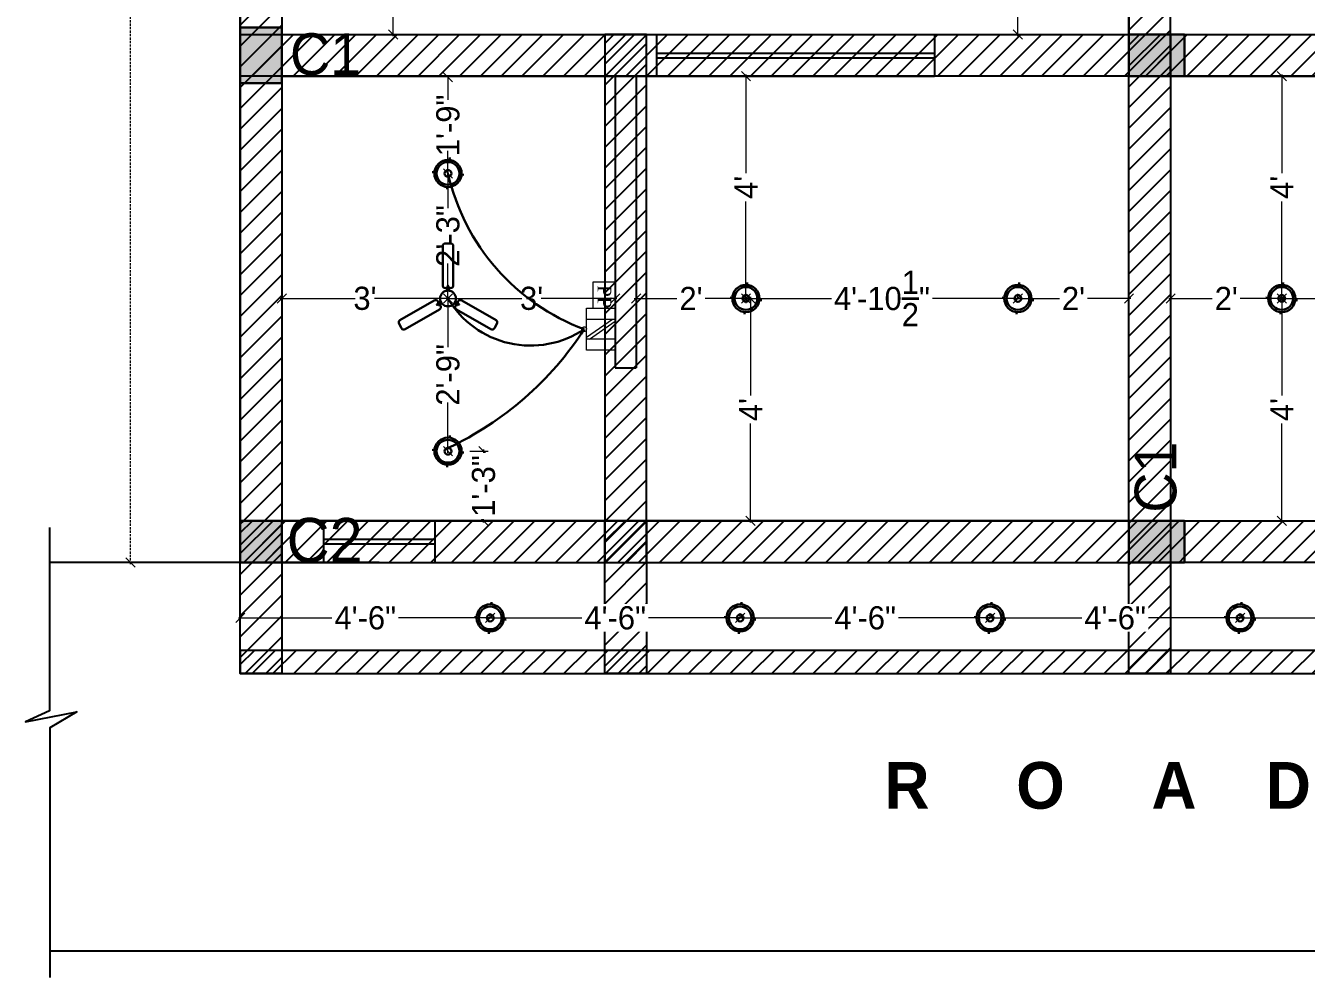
# Model space of a CAD drawing. Header units: millimetres. Extents: x -6808 to 215771, y -89660 to -16303.
# Drawn here: x 96647.7 to 96924.4, y -53790.9 to -53585.4 of the extents above; entities that cross this region are included whole.
import ezdxf

# ---------------------------------------------------------------- set-up
doc = ezdxf.new("R2010")
doc.units = ezdxf.units.MM
doc.header["$PDMODE"] = 35
doc.linetypes.add('ACAD_ISO10W100', pattern=[18, 12, -3, 0, -3])
doc.linetypes.add('DASHED', pattern=[0.75, 0.5, -0.25])
doc.layers.get('0').update_dxf_attribs({"color": 8})
for name, color, linetype, lineweight in [('A-Lite-Clng', 5, 'Continuous', 30), ('col.center', 5, 'ACAD_ISO10W100', 15), ('column', 5, 'Continuous', 30), ('ELE.13', 7, 'Continuous', 13), ('elec dim.', 251, 'Continuous', 25), ('ELECTRICAL', 150, 'Continuous', 30), ('wall', 7, 'Continuous', 35)]:
    doc.layers.add(name, color=color, linetype=linetype, lineweight=lineweight)
doc.styles.add('6 INCH', font='times.ttf', dxfattribs={"height": 6})
doc.styles.add('SAJ', font='eurr____.ttf')
doc.dimstyles.new('SAJ', dxfattribs={"dimtxt": 5, "dimasz": 2, "dimexe": 1, "dimexo": 1, "dimgap": 0.09375, "dimtad": 0, "dimdec": 1, "dimzin": 0, "dimdsep": 46, "dimlunit": 4, "dimtxsty": 'SAJ', "dimblk": 'OBLIQUE', "dimcen": 0.125, "dimdle": 0.375, "dimadec": 0, "dimazin": 0, "dimtfac": 1, "dimtdec": 1, "dimtofl": 0, "dimtmove": 0, "dimatfit": 3, "dimldrblk": 'OBLIQUE', "dimfxl": 1, "dimtolj": 1, "dimtzin": 0, "dimlwd": 5, "dimlwe": 5, "dimarcsym": 1})
pattern_1 = [(45, (-1584.62, 41.465), (-2.24506403, 2.24506403), [])]
pattern_2 = [(45, (79061.6935, -34400.544), (-2.24506403, 2.24506403), [])]

# ---------------------------------------------------------------- blocks, each defined once
blk = doc.blocks.new('_Oblique')
at = {"color": 0, "linetype": 'ByBlock', "lineweight": -2}
blk.add_line((-0.5, -0.5), (0.5, 0.5), dxfattribs=at)
blk = doc.blocks.new('*D2008')
at = {"color": 0, "linetype": 'DASHED', "lineweight": 5, "transparency": 16777216}
for p, q in [((96693.12, -52981.32), (96669.41, -52981.32)), ((96670.41, -52980.94), (96670.41, -53332.26)), ((96670.41, -53701.69), (96670.41, -53350.37)), ((96693.12, -53701.32), (96669.41, -53701.32))]:
    blk.add_line(p, q, dxfattribs=at)
at = {"layer": 'Defpoints', "color": 0, "transparency": 16777216}
for p in [(96670.41, -52981.32), (96694.12, -52981.32), (96694.12, -53701.32)]:
    blk.add_point(p, dxfattribs=at)
at = {"color": 0, "lineweight": 5, "transparency": 16777216, "xscale": 2, "yscale": 2, "zscale": 2}
for p, rotation in [((96670.41, -52981.32), 90), ((96670.41, -53701.32), 270)]:
    blk.add_blockref('_Oblique', p, dxfattribs=dict(at, rotation=rotation))
at = {"color": 0, "transparency": 16777216, "insert": (96670.41, -53341.32), "char_height": 12, "attachment_point": 5, "rotation": 90, "style": 'SAJ'}
blk.add_mtext("\\A1;60'", dxfattribs=at)
blk = doc.blocks.new('c1')
at = {"layer": 'column'}
blk.add_hatch(color=256, dxfattribs=at).paths.add_polyline_path([(58376.49, -43564.36), (58385.49, -43564.36), (58385.49, -43552.36), (58376.49, -43552.36)])
for p, q in [((58376.49, -43552.36), (58376.49, -43564.36)), ((58376.49, -43552.36), (58385.49, -43552.36)), ((58385.49, -43564.36), (58385.49, -43552.36)), ((58376.49, -43564.36), (58385.49, -43564.36))]:
    blk.add_line(p, q, dxfattribs=at)
blk = doc.blocks.new('A$C32B276F4')
at = {"layer": 'column'}
blk.add_hatch(color=256, dxfattribs=at).paths.add_polyline_path([(9, 0), (9, 9), (0, 9), (0, 0)])
for p, q in [((0, 0), (0, 9)), ((0, 9), (9, 9)), ((9, 9), (9, 0)), ((9, 0), (0, 0))]:
    blk.add_line(p, q, dxfattribs=at)
at = {"layer": 'col.center', "linetype": 'ByBlock', "insert": (10.02, 9.59), "char_height": 9.6, "width": 293.6941, "attachment_point": 1, "style": 'SAJ'}
blk.add_mtext('\\A1;{\\fCentury Gothic|b0|i0|c0|p34;C2}', dxfattribs=at)
blk = doc.blocks.new('CEILING LIGHT')
at = {"layer": 'ELECTRICAL'}
for p, q in [((0, 3.5), (0, 3)), ((-3, 0.09), (-3.5, 0.09)), ((3.5, 0.09), (3, 0.09)), ((0, -3), (0, -3.5))]:
    blk.add_line(p, q, dxfattribs=at)
for radius in [3, 2.5, 0.75]:
    blk.add_circle((0, 0), radius, dxfattribs=at)
blk = doc.blocks.new('FAN')
at = {"layer": 'A-Lite-Clng', "color": 5, "ltscale": 10}
for p, q in [((-4.19, 3.26), (-11.73, 16.32)), ((-11.37, 17.69), (-9.63, 18.69)), ((-0.73, 5.26), (-8.27, 18.32)), ((-2.83, 2.9), (-1.09, 3.9)), ((-2.27, 3.22), (-1.8, 2.4)), ((-1.65, 3.57), (-1.18, 2.76)), ((3.92, 0.35), (2.98, 0.35)), ((3.92, 1), (3.92, -1)), ((4.92, 2), (20, 2)), ((21, 1), (21, -1)), ((-4.19, -3.26), (-11.73, -16.32)), ((-1.09, -3.9), (-2.83, -2.9)), ((-2.27, -3.22), (-1.8, -2.4)), ((-1.65, -3.57), (-1.18, -2.76)), ((3.92, -0.35), (2.98, -0.35)), ((4.92, -2), (20, -2)), ((-0.73, -5.26), (-8.27, -18.32)), ((-9.63, -18.69), (-11.37, -17.69))]:
    blk.add_line(p, q, dxfattribs=at)
for centre, radius in [((0, 0), 3), ((-2.44, 3.55), 0.102), ((-2.42, 4.14), 0.109), ((-1.86, 3.89), 0.102), ((4.3, 0.33), 0.102), ((4.79, 0.03), 0.109), ((-2.44, -3.56), 0.102), ((-2.37, -4.16), 0.109), ((-1.86, -3.89), 0.102), ((4.3, -0.33), 0.102)]:
    blk.add_circle(centre, radius, dxfattribs=at)
for centre, start, end in [((-10.87, 16.82), 120, 210), ((-9.13, 17.82), 30, 120), ((-1.59, 4.76), 300, 30), ((-3.33, 3.76), 210, 300), ((4.92, 1), 90, 180), ((20, 1), 0, 90), ((-3.33, -3.76), 60, 150), ((-1.59, -4.76), 330, 60), ((4.92, -1), 180, 270), ((20, -1), 270, 0), ((-10.87, -16.82), 150, 240), ((-9.13, -17.82), 240, 330)]:
    blk.add_arc(centre, 1, start, end, dxfattribs=at)
blk = doc.blocks.new('*D2026')
at = {"layer": 'Defpoints', "color": 0, "transparency": 16777216}
for p in [(96738.99, -53644.32), (96738.99, -53644.32), (96738.99, -53677.32)]:
    blk.add_point(p, dxfattribs=at)
at = {"layer": 'elec dim.', "color": 0, "lineweight": 5, "transparency": 16777216}
for p, q in [((96738.99, -53643.94), (96738.99, -53654.83)), ((96738.99, -53677.69), (96738.99, -53666.8)), ((96739.99, -53677.32), (96739.99, -53677.32))]:
    blk.add_line(p, q, dxfattribs=at)
at = {"layer": 'elec dim.', "color": 0, "lineweight": 5, "transparency": 16777216, "xscale": 2, "yscale": 2, "zscale": 2}
for p, rotation in [((96738.99, -53644.32), 90), ((96738.99, -53677.32), 270)]:
    blk.add_blockref('_Oblique', p, dxfattribs=dict(at, rotation=rotation))
at = {"layer": 'elec dim.', "color": 0, "transparency": 16777216, "insert": (96738.99, -53660.82), "char_height": 5, "attachment_point": 5, "rotation": 90, "style": 'SAJ'}
blk.add_mtext('\\A1;2\'-9"', dxfattribs=at)
blk = doc.blocks.new('*D2021')
at = {"layer": 'Defpoints', "color": 0, "transparency": 16777216}
for p in [(96738.99, -53617.32), (96738.99, -53617.32), (96738.99, -53644.32)]:
    blk.add_point(p, dxfattribs=at)
at = {"layer": 'elec dim.', "color": 0, "lineweight": 5, "transparency": 16777216}
for p, q in [((96738.99, -53616.94), (96738.99, -53624.83)), ((96738.99, -53644.69), (96738.99, -53636.8))]:
    blk.add_line(p, q, dxfattribs=at)
at = {"layer": 'elec dim.', "color": 0, "lineweight": 5, "transparency": 16777216, "xscale": 2, "yscale": 2, "zscale": 2}
for p, rotation in [((96738.99, -53617.32), 90), ((96738.99, -53644.32), 270)]:
    blk.add_blockref('_Oblique', p, dxfattribs=dict(at, rotation=rotation))
at = {"layer": 'elec dim.', "color": 0, "transparency": 16777216, "insert": (96738.99, -53630.82), "char_height": 5, "attachment_point": 5, "rotation": 90, "style": 'SAJ'}
blk.add_mtext('\\A1;2\'-3"', dxfattribs=at)
blk = doc.blocks.new('*D2022')
at = {"layer": 'Defpoints', "color": 0, "transparency": 16777216}
for p in [(96738.99, -53596.57), (96738.99, -53596.57), (96738.99, -53617.32)]:
    blk.add_point(p, dxfattribs=at)
at = {"layer": 'elec dim.', "color": 0, "lineweight": 5, "transparency": 16777216}
for p, q in [((96738.99, -53596.19), (96738.99, -53601.42)), ((96738.99, -53617.69), (96738.99, -53612.46)), ((96737.99, -53617.32), (96737.99, -53617.32))]:
    blk.add_line(p, q, dxfattribs=at)
at = {"layer": 'elec dim.', "color": 0, "lineweight": 5, "transparency": 16777216, "xscale": 2, "yscale": 2, "zscale": 2}
for p, rotation in [((96738.99, -53596.57), 90), ((96738.99, -53617.32), 270)]:
    blk.add_blockref('_Oblique', p, dxfattribs=dict(at, rotation=rotation))
at = {"layer": 'elec dim.', "color": 0, "transparency": 16777216, "insert": (96738.99, -53606.94), "char_height": 5, "attachment_point": 5, "rotation": 90, "style": 'SAJ'}
blk.add_mtext('\\A1;1\'-9"', dxfattribs=at)
blk = doc.blocks.new('*D2023')
at = {"layer": 'Defpoints', "color": 0, "transparency": 16777216}
for p in [(96703.12, -53644.32), (96703.12, -53644.32), (96738.99, -53644.32)]:
    blk.add_point(p, dxfattribs=at)
at = {"layer": 'elec dim.', "color": 0, "lineweight": 5, "transparency": 16777216}
for p, q in [((96703.12, -53643.32), (96703.12, -53643.32)), ((96738.99, -53643.32), (96738.99, -53643.32)), ((96702.74, -53644.32), (96718.97, -53644.32)), ((96739.37, -53644.32), (96723.14, -53644.32))]:
    blk.add_line(p, q, dxfattribs=at)
at = {"layer": 'elec dim.', "color": 0, "lineweight": 5, "transparency": 16777216, "xscale": 2, "yscale": 2, "zscale": 2}
for p, rotation in [((96703.12, -53644.32), 180.0000000001278), ((96738.99, -53644.32), 1.27817756379045e-10)]:
    blk.add_blockref('_Oblique', p, dxfattribs=dict(at, rotation=rotation))
at = {"layer": 'elec dim.', "color": 0, "transparency": 16777216, "insert": (96721.05, -53644.32), "char_height": 5, "attachment_point": 5, "style": 'SAJ'}
blk.add_mtext("\\A1;3'", dxfattribs=at)
blk = doc.blocks.new('*D2024')
at = {"layer": 'Defpoints', "color": 0, "transparency": 16777216}
for p in [(96738.99, -53644.32), (96775.12, -53644.32), (96775.12, -53644.32)]:
    blk.add_point(p, dxfattribs=at)
at = {"layer": 'elec dim.', "color": 0, "lineweight": 5, "transparency": 16777216}
for p, q in [((96738.99, -53643.32), (96738.99, -53643.32)), ((96775.12, -53643.32), (96775.12, -53643.32)), ((96738.62, -53644.32), (96754.97, -53644.32)), ((96775.49, -53644.32), (96759.14, -53644.32))]:
    blk.add_line(p, q, dxfattribs=at)
at = {"layer": 'elec dim.', "color": 0, "lineweight": 5, "transparency": 16777216, "xscale": 2, "yscale": 2, "zscale": 2, "rotation": 180}
blk.add_blockref('_Oblique', (96738.99, -53644.32), dxfattribs=at)
at = {"layer": 'elec dim.', "color": 0, "lineweight": 5, "transparency": 16777216, "xscale": 2, "yscale": 2, "zscale": 2}
blk.add_blockref('_Oblique', (96775.12, -53644.32), dxfattribs=at)
at = {"layer": 'elec dim.', "color": 0, "transparency": 16777216, "insert": (96757.05, -53644.32), "char_height": 5, "attachment_point": 5, "style": 'SAJ'}
blk.add_mtext("\\A1;3'", dxfattribs=at)
blk = doc.blocks.new('*D2025')
at = {"layer": 'Defpoints', "color": 0, "transparency": 16777216}
for p in [(96738.99, -53677.32), (96738.99, -53692.32)]:
    blk.add_point(p, dxfattribs=at)
at = {"layer": 'wall', "color": 0, "lineweight": 5, "transparency": 16777216}
for p, q in [((96746.68, -53676.94), (96746.68, -53679.29)), ((96743.68, -53677.32), (96747.68, -53677.32)), ((96746.68, -53692.69), (96746.68, -53690.34)), ((96743.68, -53692.32), (96747.68, -53692.32))]:
    blk.add_line(p, q, dxfattribs=at)
at = {"layer": 'wall', "color": 0, "lineweight": 5, "transparency": 16777216, "xscale": 2, "yscale": 2, "zscale": 2}
for p, rotation in [((96746.68, -53677.32), 90), ((96746.68, -53692.32), 270)]:
    blk.add_blockref('_Oblique', p, dxfattribs=dict(at, rotation=rotation))
at = {"layer": 'wall', "color": 0, "transparency": 16777216, "insert": (96746.68, -53684.82), "char_height": 5, "attachment_point": 5, "rotation": 90, "style": 'SAJ', "bg_fill": 3, "box_fill_scale": 1.1, "bg_fill_color": 256, "bg_fill_true_color": 13158600, "bg_fill_transparency": 0}
blk.add_mtext('\\A1;1\'-3"', dxfattribs=at)
at = {"layer": 'Defpoints', "color": 0, "transparency": 16777216}
blk.add_point((96746.68, -53692.32), dxfattribs=at)
blk = doc.blocks.new('switch board')
for p, q in [((0, 2.33), (0, -3.5)), ((4, 2.33), (0, 2.33)), ((4, -0.51), (4, 2.33)), ((4, 0.83), (0, 0.83)), ((3.6, -2), (0, 0.51)), ((4, -1.68), (0.4, 0.83)), ((4, -0.66), (4, -0.51)), ((4, -3.5), (4, -0.66)), ((0, -2), (4, -2)), ((0, -3.5), (4, -3.5))]:
    blk.add_line(p, q)
blk.add_arc((4.33, -0.59), 0.336, 193.0399, 166.9601)
blk = doc.blocks.new('*D2082')
at = {"layer": 'Defpoints', "color": 0, "transparency": 16777216}
for p in [(96727.12, -53563.32), (96727.12, -53587.32), (96727.12, -53587.32)]:
    blk.add_point(p, dxfattribs=at)
at = {"layer": 'wall', "color": 0, "lineweight": 5, "transparency": 16777216}
for p, q in [((96727.12, -53562.94), (96727.12, -53573.23)), ((96727.12, -53563.32), (96728.12, -53563.32)), ((96727.12, -53587.69), (96727.12, -53577.4)), ((96727.12, -53587.32), (96728.12, -53587.32))]:
    blk.add_line(p, q, dxfattribs=at)
at = {"layer": 'wall', "color": 0, "lineweight": 5, "transparency": 16777216, "xscale": 2, "yscale": 2, "zscale": 2}
for p, rotation in [((96727.12, -53563.32), 90), ((96727.12, -53587.32), 270)]:
    blk.add_blockref('_Oblique', p, dxfattribs=dict(at, rotation=rotation))
at = {"layer": 'wall', "color": 0, "transparency": 16777216, "insert": (96727.12, -53575.32), "char_height": 5, "attachment_point": 5, "rotation": 90, "style": 'SAJ', "bg_fill": 3, "box_fill_scale": 1.1, "bg_fill_color": 256, "bg_fill_true_color": 13158600, "bg_fill_transparency": 0}
blk.add_mtext("\\A1;2'", dxfattribs=at)
blk = doc.blocks.new('*D2084')
at = {"layer": 'Defpoints', "color": 0, "transparency": 16777216}
for p in [(96862.12, -53563.32), (96862.12, -53587.32), (96862.12, -53587.32)]:
    blk.add_point(p, dxfattribs=at)
at = {"layer": 'wall', "color": 0, "lineweight": 5, "transparency": 16777216}
for p, q in [((96862.12, -53563.32), (96861.12, -53563.32)), ((96862.12, -53562.94), (96862.12, -53573.23)), ((96862.12, -53587.69), (96862.12, -53577.4)), ((96862.12, -53587.32), (96861.12, -53587.32))]:
    blk.add_line(p, q, dxfattribs=at)
at = {"layer": 'wall', "color": 0, "lineweight": 5, "transparency": 16777216, "xscale": 2, "yscale": 2, "zscale": 2}
for p, rotation in [((96862.12, -53563.32), 90), ((96862.12, -53587.32), 270)]:
    blk.add_blockref('_Oblique', p, dxfattribs=dict(at, rotation=rotation))
at = {"layer": 'wall', "color": 0, "transparency": 16777216, "insert": (96862.12, -53575.32), "char_height": 5, "attachment_point": 5, "rotation": 90, "style": 'SAJ', "bg_fill": 3, "box_fill_scale": 1.1, "bg_fill_color": 256, "bg_fill_true_color": 13158600, "bg_fill_transparency": 0}
blk.add_mtext("\\A1;2'", dxfattribs=at)
blk = doc.blocks.new('*D2086')
at = {"layer": 'Defpoints', "color": 0, "transparency": 16777216}
for p in [(96862.12, -53644.32), (96886.12, -53644.32), (96886.12, -53644.32)]:
    blk.add_point(p, dxfattribs=at)
at = {"layer": 'wall', "color": 0, "lineweight": 5, "transparency": 16777216}
for p, q in [((96862.12, -53644.32), (96862.12, -53643.32)), ((96886.12, -53644.32), (96886.12, -53643.32)), ((96861.74, -53644.32), (96872.03, -53644.32)), ((96886.49, -53644.32), (96876.2, -53644.32))]:
    blk.add_line(p, q, dxfattribs=at)
at = {"layer": 'wall', "color": 0, "lineweight": 5, "transparency": 16777216, "xscale": 2, "yscale": 2, "zscale": 2, "rotation": 180}
blk.add_blockref('_Oblique', (96862.12, -53644.32), dxfattribs=at)
at = {"layer": 'wall', "color": 0, "lineweight": 5, "transparency": 16777216, "xscale": 2, "yscale": 2, "zscale": 2}
blk.add_blockref('_Oblique', (96886.12, -53644.32), dxfattribs=at)
at = {"layer": 'wall', "color": 0, "transparency": 16777216, "insert": (96874.12, -53644.32), "char_height": 5, "attachment_point": 5, "style": 'SAJ', "bg_fill": 3, "box_fill_scale": 1.1, "bg_fill_color": 256, "bg_fill_true_color": 13158600, "bg_fill_transparency": 0}
blk.add_mtext("\\A1;2'", dxfattribs=at)
blk = doc.blocks.new('*D2087')
at = {"layer": 'Defpoints', "color": 0, "transparency": 16777216}
for p in [(96779.62, -53644.32), (96779.62, -53644.32), (96803.37, -53644.32)]:
    blk.add_point(p, dxfattribs=at)
at = {"layer": 'wall', "color": 0, "lineweight": 5, "transparency": 16777216}
for p, q in [((96779.62, -53644.32), (96779.62, -53643.32)), ((96803.37, -53644.32), (96803.37, -53643.32)), ((96779.24, -53644.32), (96789.41, -53644.32)), ((96803.74, -53644.32), (96793.58, -53644.32))]:
    blk.add_line(p, q, dxfattribs=at)
at = {"layer": 'wall', "color": 0, "lineweight": 5, "transparency": 16777216, "xscale": 2, "yscale": 2, "zscale": 2}
for p, rotation in [((96779.62, -53644.32), 179.9999999999825), ((96803.37, -53644.32), 359.9999999999824)]:
    blk.add_blockref('_Oblique', p, dxfattribs=dict(at, rotation=rotation))
at = {"layer": 'wall', "color": 0, "transparency": 16777216, "insert": (96791.49, -53644.32), "char_height": 5, "attachment_point": 5, "style": 'SAJ', "bg_fill": 3, "box_fill_scale": 1.1, "bg_fill_color": 256, "bg_fill_true_color": 13158600, "bg_fill_transparency": 0}
blk.add_mtext("\\A1;2'", dxfattribs=at)
blk = doc.blocks.new('*D2088')
at = {"layer": 'Defpoints', "color": 0, "transparency": 16777216}
for p in [(96803.37, -53644.32), (96862.12, -53644.32), (96862.12, -53644.32)]:
    blk.add_point(p, dxfattribs=at)
at = {"layer": 'wall', "color": 0, "lineweight": 5, "transparency": 16777216}
for p, q in [((96862.12, -53644.32), (96862.12, -53643.32)), ((96802.99, -53644.32), (96823.24, -53644.32)), ((96803.37, -53644.32), (96803.37, -53645.32)), ((96862.49, -53644.32), (96842.25, -53644.32))]:
    blk.add_line(p, q, dxfattribs=at)
at = {"layer": 'wall', "color": 0, "lineweight": 5, "transparency": 16777216, "xscale": 2, "yscale": 2, "zscale": 2, "rotation": 180}
blk.add_blockref('_Oblique', (96803.37, -53644.32), dxfattribs=at)
at = {"layer": 'wall', "color": 0, "lineweight": 5, "transparency": 16777216, "xscale": 2, "yscale": 2, "zscale": 2}
blk.add_blockref('_Oblique', (96862.12, -53644.32), dxfattribs=at)
at = {"layer": 'wall', "color": 0, "transparency": 16777216, "insert": (96832.74, -53644.32), "char_height": 5, "attachment_point": 5, "style": 'SAJ', "bg_fill": 3, "box_fill_scale": 1.1, "bg_fill_color": 256, "bg_fill_true_color": 13158600, "bg_fill_transparency": 0}
blk.add_mtext('\\A1;4\'-10{\\H1x;\\S1/2;}"', dxfattribs=at)
blk = doc.blocks.new('*D2089')
at = {"layer": 'Defpoints', "color": 0, "transparency": 16777216}
for p in [(96803.37, -53596.32), (96803.37, -53596.32), (96803.37, -53644.32)]:
    blk.add_point(p, dxfattribs=at)
at = {"layer": 'wall', "color": 0, "lineweight": 5, "transparency": 16777216}
for p, q in [((96803.37, -53595.94), (96803.37, -53618.29)), ((96803.37, -53596.32), (96804.37, -53596.32)), ((96803.37, -53644.69), (96803.37, -53622.34)), ((96803.37, -53644.32), (96804.37, -53644.32))]:
    blk.add_line(p, q, dxfattribs=at)
at = {"layer": 'wall', "color": 0, "lineweight": 5, "transparency": 16777216, "xscale": 2, "yscale": 2, "zscale": 2}
for p, rotation in [((96803.37, -53596.32), 90), ((96803.37, -53644.32), 270)]:
    blk.add_blockref('_Oblique', p, dxfattribs=dict(at, rotation=rotation))
at = {"layer": 'wall', "color": 0, "transparency": 16777216, "insert": (96803.37, -53620.32), "char_height": 5, "attachment_point": 5, "rotation": 90, "style": 'SAJ', "bg_fill": 3, "box_fill_scale": 1.1, "bg_fill_color": 256, "bg_fill_true_color": 13158600, "bg_fill_transparency": 0}
blk.add_mtext("\\A1;4'", dxfattribs=at)
blk = doc.blocks.new('*D2090')
at = {"layer": 'Defpoints', "color": 0, "transparency": 16777216}
for p in [(96803.37, -53644.32), (96803.37, -53692.32), (96804.37, -53692.32)]:
    blk.add_point(p, dxfattribs=at)
at = {"layer": 'wall', "color": 0, "lineweight": 5, "transparency": 16777216}
for p, q in [((96804.37, -53643.94), (96804.37, -53666.29)), ((96804.37, -53644.32), (96805.37, -53644.32)), ((96804.37, -53692.69), (96804.37, -53670.34)), ((96804.37, -53692.32), (96805.37, -53692.32))]:
    blk.add_line(p, q, dxfattribs=at)
at = {"layer": 'wall', "color": 0, "lineweight": 5, "transparency": 16777216, "xscale": 2, "yscale": 2, "zscale": 2}
for p, rotation in [((96804.37, -53644.32), 90), ((96804.37, -53692.32), 270)]:
    blk.add_blockref('_Oblique', p, dxfattribs=dict(at, rotation=rotation))
at = {"layer": 'wall', "color": 0, "transparency": 16777216, "insert": (96804.37, -53668.32), "char_height": 5, "attachment_point": 5, "rotation": 90, "style": 'SAJ', "bg_fill": 3, "box_fill_scale": 1.1, "bg_fill_color": 256, "bg_fill_true_color": 13158600, "bg_fill_transparency": 0}
blk.add_mtext("\\A1;4'", dxfattribs=at)
blk = doc.blocks.new('*D2092')
at = {"layer": 'Defpoints', "color": 0, "transparency": 16777216}
for p in [(96895.12, -53644.32), (96895.12, -53644.32), (96919.12, -53644.32)]:
    blk.add_point(p, dxfattribs=at)
at = {"layer": 'wall', "color": 0, "lineweight": 5, "transparency": 16777216}
for p, q in [((96895.12, -53644.32), (96895.12, -53643.32)), ((96919.12, -53644.32), (96919.12, -53643.32)), ((96894.74, -53644.32), (96905.03, -53644.32)), ((96919.49, -53644.32), (96909.2, -53644.32))]:
    blk.add_line(p, q, dxfattribs=at)
at = {"layer": 'wall', "color": 0, "lineweight": 5, "transparency": 16777216, "xscale": 2, "yscale": 2, "zscale": 2, "rotation": 180}
blk.add_blockref('_Oblique', (96895.12, -53644.32), dxfattribs=at)
at = {"layer": 'wall', "color": 0, "lineweight": 5, "transparency": 16777216, "xscale": 2, "yscale": 2, "zscale": 2}
blk.add_blockref('_Oblique', (96919.12, -53644.32), dxfattribs=at)
at = {"layer": 'wall', "color": 0, "transparency": 16777216, "insert": (96907.12, -53644.32), "char_height": 5, "attachment_point": 5, "style": 'SAJ', "bg_fill": 3, "box_fill_scale": 1.1, "bg_fill_color": 256, "bg_fill_true_color": 13158600, "bg_fill_transparency": 0}
blk.add_mtext("\\A1;2'", dxfattribs=at)
blk = doc.blocks.new('*D2093')
at = {"layer": 'Defpoints', "color": 0, "transparency": 16777216}
for p in [(96919.12, -53596.32), (96919.12, -53596.32), (96919.12, -53644.32)]:
    blk.add_point(p, dxfattribs=at)
at = {"layer": 'wall', "color": 0, "lineweight": 5, "transparency": 16777216}
for p, q in [((96919.12, -53595.94), (96919.12, -53618.29)), ((96919.12, -53596.32), (96920.12, -53596.32)), ((96919.12, -53644.69), (96919.12, -53622.34)), ((96919.12, -53644.32), (96920.12, -53644.32))]:
    blk.add_line(p, q, dxfattribs=at)
at = {"layer": 'wall', "color": 0, "lineweight": 5, "transparency": 16777216, "xscale": 2, "yscale": 2, "zscale": 2}
for p, rotation in [((96919.12, -53596.32), 90), ((96919.12, -53644.32), 270)]:
    blk.add_blockref('_Oblique', p, dxfattribs=dict(at, rotation=rotation))
at = {"layer": 'wall', "color": 0, "transparency": 16777216, "insert": (96919.12, -53620.32), "char_height": 5, "attachment_point": 5, "rotation": 90, "style": 'SAJ', "bg_fill": 3, "box_fill_scale": 1.1, "bg_fill_color": 256, "bg_fill_true_color": 13158600, "bg_fill_transparency": 0}
blk.add_mtext("\\A1;4'", dxfattribs=at)
blk = doc.blocks.new('*D2094')
at = {"layer": 'Defpoints', "color": 0, "transparency": 16777216}
for p in [(96919.12, -53644.32), (96919.12, -53692.32), (96919.12, -53692.32)]:
    blk.add_point(p, dxfattribs=at)
at = {"layer": 'wall', "color": 0, "lineweight": 5, "transparency": 16777216}
for p, q in [((96919.12, -53643.94), (96919.12, -53666.29)), ((96919.12, -53644.32), (96920.12, -53644.32)), ((96919.12, -53692.69), (96919.12, -53670.34)), ((96919.12, -53692.32), (96920.12, -53692.32))]:
    blk.add_line(p, q, dxfattribs=at)
at = {"layer": 'wall', "color": 0, "lineweight": 5, "transparency": 16777216, "xscale": 2, "yscale": 2, "zscale": 2}
for p, rotation in [((96919.12, -53644.32), 90), ((96919.12, -53692.32), 270)]:
    blk.add_blockref('_Oblique', p, dxfattribs=dict(at, rotation=rotation))
at = {"layer": 'wall', "color": 0, "transparency": 16777216, "insert": (96919.12, -53668.32), "char_height": 5, "attachment_point": 5, "rotation": 90, "style": 'SAJ', "bg_fill": 3, "box_fill_scale": 1.1, "bg_fill_color": 256, "bg_fill_true_color": 13158600, "bg_fill_transparency": 0}
blk.add_mtext("\\A1;4'", dxfattribs=at)
blk = doc.blocks.new('*D2095')
at = {"layer": 'Defpoints', "color": 0, "transparency": 16777216}
for p in [(96919.12, -53644.32), (96919.12, -53644.32), (96985.12, -53644.32)]:
    blk.add_point(p, dxfattribs=at)
at = {"layer": 'wall', "color": 0, "lineweight": 5, "transparency": 16777216}
for p, q in [((96918.74, -53644.32), (96946.14, -53644.32)), ((96919.12, -53644.32), (96919.12, -53645.32)), ((96985.49, -53644.32), (96958.1, -53644.32)), ((96985.12, -53644.32), (96985.12, -53645.32))]:
    blk.add_line(p, q, dxfattribs=at)
at = {"layer": 'wall', "color": 0, "lineweight": 5, "transparency": 16777216, "xscale": 2, "yscale": 2, "zscale": 2, "rotation": 180}
blk.add_blockref('_Oblique', (96919.12, -53644.32), dxfattribs=at)
at = {"layer": 'wall', "color": 0, "lineweight": 5, "transparency": 16777216, "xscale": 2, "yscale": 2, "zscale": 2}
blk.add_blockref('_Oblique', (96985.12, -53644.32), dxfattribs=at)
at = {"layer": 'wall', "color": 0, "transparency": 16777216, "insert": (96952.12, -53644.32), "char_height": 5, "attachment_point": 5, "style": 'SAJ', "bg_fill": 3, "box_fill_scale": 1.1, "bg_fill_color": 256, "bg_fill_true_color": 13158600, "bg_fill_transparency": 0}
blk.add_mtext('\\A1;5\'-6"', dxfattribs=at)
blk = doc.blocks.new('*D2105')
at = {"layer": 'Defpoints', "color": 0, "transparency": 16777216}
for p in [(96910.12, -53713.32), (96910.12, -53713.32), (96964.12, -53713.32)]:
    blk.add_point(p, dxfattribs=at)
at = {"layer": 'wall', "color": 0, "lineweight": 5, "transparency": 16777216}
for p, q in [((96910.12, -53713.32), (96910.12, -53712.32)), ((96964.12, -53713.32), (96964.12, -53712.32)), ((96909.74, -53713.32), (96931.19, -53713.32)), ((96964.49, -53713.32), (96943.04, -53713.32))]:
    blk.add_line(p, q, dxfattribs=at)
at = {"layer": 'wall', "color": 0, "lineweight": 5, "transparency": 16777216, "xscale": 2, "yscale": 2, "zscale": 2, "rotation": 180}
blk.add_blockref('_Oblique', (96910.12, -53713.32), dxfattribs=at)
at = {"layer": 'wall', "color": 0, "lineweight": 5, "transparency": 16777216, "xscale": 2, "yscale": 2, "zscale": 2}
blk.add_blockref('_Oblique', (96964.12, -53713.32), dxfattribs=at)
at = {"layer": 'wall', "color": 0, "transparency": 16777216, "insert": (96937.12, -53713.32), "char_height": 5, "attachment_point": 5, "style": 'SAJ', "bg_fill": 3, "box_fill_scale": 1.1, "bg_fill_color": 256, "bg_fill_true_color": 13158600, "bg_fill_transparency": 0}
blk.add_mtext('\\A1;4\'-6"', dxfattribs=at)
blk = doc.blocks.new('*D2106')
at = {"layer": 'Defpoints', "color": 0, "transparency": 16777216}
for p in [(96856.12, -53713.32), (96856.12, -53713.32), (96910.12, -53713.32)]:
    blk.add_point(p, dxfattribs=at)
at = {"layer": 'wall', "color": 0, "lineweight": 5, "transparency": 16777216}
for p, q in [((96856.12, -53713.32), (96856.12, -53712.32)), ((96910.12, -53713.32), (96910.12, -53712.32)), ((96855.74, -53713.32), (96877.19, -53713.32)), ((96910.49, -53713.32), (96889.04, -53713.32))]:
    blk.add_line(p, q, dxfattribs=at)
at = {"layer": 'wall', "color": 0, "lineweight": 5, "transparency": 16777216, "xscale": 2, "yscale": 2, "zscale": 2, "rotation": 180}
blk.add_blockref('_Oblique', (96856.12, -53713.32), dxfattribs=at)
at = {"layer": 'wall', "color": 0, "lineweight": 5, "transparency": 16777216, "xscale": 2, "yscale": 2, "zscale": 2}
blk.add_blockref('_Oblique', (96910.12, -53713.32), dxfattribs=at)
at = {"layer": 'wall', "color": 0, "transparency": 16777216, "insert": (96883.12, -53713.32), "char_height": 5, "attachment_point": 5, "style": 'SAJ', "bg_fill": 3, "box_fill_scale": 1.1, "bg_fill_color": 256, "bg_fill_true_color": 13158600, "bg_fill_transparency": 0}
blk.add_mtext('\\A1;4\'-6"', dxfattribs=at)
blk = doc.blocks.new('*D2107')
at = {"layer": 'Defpoints', "color": 0, "transparency": 16777216}
for p in [(96802.12, -53713.32), (96802.12, -53713.32), (96856.12, -53713.32)]:
    blk.add_point(p, dxfattribs=at)
at = {"layer": 'wall', "color": 0, "lineweight": 5, "transparency": 16777216}
for p, q in [((96802.12, -53713.32), (96802.12, -53712.32)), ((96856.12, -53713.32), (96856.12, -53712.32)), ((96801.74, -53713.32), (96823.19, -53713.32)), ((96856.49, -53713.32), (96835.04, -53713.32))]:
    blk.add_line(p, q, dxfattribs=at)
at = {"layer": 'wall', "color": 0, "lineweight": 5, "transparency": 16777216, "xscale": 2, "yscale": 2, "zscale": 2, "rotation": 180}
blk.add_blockref('_Oblique', (96802.12, -53713.32), dxfattribs=at)
at = {"layer": 'wall', "color": 0, "lineweight": 5, "transparency": 16777216, "xscale": 2, "yscale": 2, "zscale": 2}
blk.add_blockref('_Oblique', (96856.12, -53713.32), dxfattribs=at)
at = {"layer": 'wall', "color": 0, "transparency": 16777216, "insert": (96829.12, -53713.32), "char_height": 5, "attachment_point": 5, "style": 'SAJ', "bg_fill": 3, "box_fill_scale": 1.1, "bg_fill_color": 256, "bg_fill_true_color": 13158600, "bg_fill_transparency": 0}
blk.add_mtext('\\A1;4\'-6"', dxfattribs=at)
blk = doc.blocks.new('*D2108')
at = {"layer": 'Defpoints', "color": 0, "transparency": 16777216}
for p in [(96748.12, -53713.32), (96748.12, -53713.32), (96802.12, -53713.32)]:
    blk.add_point(p, dxfattribs=at)
at = {"layer": 'wall', "color": 0, "lineweight": 5, "transparency": 16777216}
for p, q in [((96748.12, -53713.32), (96748.12, -53712.32)), ((96802.12, -53713.32), (96802.12, -53712.32)), ((96747.74, -53713.32), (96769.19, -53713.32)), ((96802.49, -53713.32), (96781.04, -53713.32))]:
    blk.add_line(p, q, dxfattribs=at)
at = {"layer": 'wall', "color": 0, "lineweight": 5, "transparency": 16777216, "xscale": 2, "yscale": 2, "zscale": 2, "rotation": 180}
blk.add_blockref('_Oblique', (96748.12, -53713.32), dxfattribs=at)
at = {"layer": 'wall', "color": 0, "lineweight": 5, "transparency": 16777216, "xscale": 2, "yscale": 2, "zscale": 2}
blk.add_blockref('_Oblique', (96802.12, -53713.32), dxfattribs=at)
at = {"layer": 'wall', "color": 0, "transparency": 16777216, "insert": (96775.12, -53713.32), "char_height": 5, "attachment_point": 5, "style": 'SAJ', "bg_fill": 3, "box_fill_scale": 1.1, "bg_fill_color": 256, "bg_fill_true_color": 13158600, "bg_fill_transparency": 0}
blk.add_mtext('\\A1;4\'-6"', dxfattribs=at)
blk = doc.blocks.new('*D2109')
at = {"layer": 'Defpoints', "color": 0, "transparency": 16777216}
for p in [(96694.12, -53713.32), (96694.12, -53713.32), (96748.12, -53713.32)]:
    blk.add_point(p, dxfattribs=at)
at = {"layer": 'wall', "color": 0, "lineweight": 5, "transparency": 16777216}
for p, q in [((96694.12, -53713.32), (96694.12, -53712.32)), ((96748.12, -53713.32), (96748.12, -53712.32)), ((96693.74, -53713.32), (96715.19, -53713.32)), ((96748.49, -53713.32), (96727.04, -53713.32))]:
    blk.add_line(p, q, dxfattribs=at)
at = {"layer": 'wall', "color": 0, "lineweight": 5, "transparency": 16777216, "xscale": 2, "yscale": 2, "zscale": 2, "rotation": 180}
blk.add_blockref('_Oblique', (96694.12, -53713.32), dxfattribs=at)
at = {"layer": 'wall', "color": 0, "lineweight": 5, "transparency": 16777216, "xscale": 2, "yscale": 2, "zscale": 2}
blk.add_blockref('_Oblique', (96748.12, -53713.32), dxfattribs=at)
at = {"layer": 'wall', "color": 0, "transparency": 16777216, "insert": (96721.12, -53713.32), "char_height": 5, "attachment_point": 5, "style": 'SAJ', "bg_fill": 3, "box_fill_scale": 1.1, "bg_fill_color": 256, "bg_fill_true_color": 13158600, "bg_fill_transparency": 0}
blk.add_mtext('\\A1;4\'-6"', dxfattribs=at)

msp = doc.modelspace()

# ---------------------------------------------------------------- hatches: boundary and pattern name
h = msp.add_hatch()
h.set_pattern_fill('ANSI31', color=256, style=0)
h.set_pattern_definition(pattern_1)
h.paths.add_polyline_path([(96703.117, -52981.316), (96694.117, -52981.316), (96694.117, -53701.316), (96703.117, -53701.316)])
h = msp.add_hatch()
h.set_pattern_fill('ANSI31', color=256, style=0)
h.set_pattern_definition(pattern_1)
h.paths.add_polyline_path([(96895.117, -53387.816), (96886.117, -53387.816), (96886.117, -53596.316), (96895.117, -53596.316)])
h = msp.add_hatch()
h.set_pattern_fill('ANSI31', color=256, style=0)
h.set_pattern_definition(pattern_1)
h.paths.add_polyline_path([(97018.117, -53587.316), (96694.117, -53587.316), (96694.117, -53596.316), (97018.117, -53596.316)])
h = msp.add_hatch()
h.set_pattern_fill('ANSI31', color=256, style=0)
h.set_pattern_definition(pattern_2)
h.paths.add_polyline_path([(96781.867, -53587.316), (96772.867, -53587.316), (96772.867, -53701.316), (96781.867, -53701.316)])
h = msp.add_hatch()
h.set_pattern_fill('ANSI31', color=256, style=0)
h.set_pattern_definition([(45, (-1940.6188, 41.465), (-2.24506403, 2.24506403), [])])
h.paths.add_polyline_path([(96895.117, -53587.316), (96886.117, -53587.316), (96886.117, -53725.316), (96895.117, -53725.316)])
h = msp.add_hatch()
h.set_pattern_fill('ANSI31', color=256, style=0)
h.set_pattern_definition(pattern_1)
h.paths.add_polyline_path([(96898.117, -53692.316), (96694.117, -53692.316), (96694.117, -53701.316), (96898.117, -53701.316)])
h = msp.add_hatch()
h.set_pattern_fill('ANSI31', color=256, style=0)
h.set_pattern_definition(pattern_2)
h.paths.add_polyline_path([(96703.117, -53692.316), (96694.117, -53692.316), (96694.117, -53725.316), (96703.117, -53725.316)])
h = msp.add_hatch()
h.set_pattern_fill('ANSI31', color=256, style=0)
h.set_pattern_definition([(45, (-1505.87, 87.1765), (-2.24506403, 2.24506403), [])])
h.paths.add_polyline_path([(96781.867, -53692.316), (96772.867, -53692.316), (96772.867, -53725.316), (96781.867, -53725.316)])
h = msp.add_hatch()
h.set_pattern_fill('ANSI31', color=256, style=0)
h.set_pattern_definition(pattern_1)
h.paths.add_polyline_path([(97018.117, -53692.316), (96898.117, -53692.316), (96898.117, -53701.316), (97018.117, -53701.316)])
h = msp.add_hatch()
h.set_pattern_fill('ANSI31', color=256, style=0)
h.set_pattern_definition([(45, (79061.6935, -34406.544), (-2.24506403, 2.24506403), [])])
h.paths.add_polyline_path([(97018.117, -53720.316), (96694.117, -53720.316), (96694.117, -53725.316), (97018.117, -53725.316)])

# ---------------------------------------------------------------- linework, layer by layer
for p, q in [((96703.117, -52990.316), (96703.117, -53692.316)), ((96886.117, -53587.316), (96886.117, -53438.816)), ((96895.117, -53596.316), (96895.117, -53438.816)), ((96703.117, -53587.316), (96784.117, -53587.316)), ((96784.117, -53596.316), (96784.117, -53587.316)), ((96784.117, -53587.316), (96844.117, -53587.316)), ((96844.117, -53587.316), (96844.117, -53596.316)), ((96886.117, -53587.316), (96886.117, -53596.316)), ((96895.117, -53587.316), (97009.117, -53587.316)), ((96784.117, -53591.316), (96844.117, -53591.316)), ((96784.117, -53592.316), (96844.117, -53592.316)), ((96703.117, -53596.316), (96784.117, -53596.316)), ((96775.117, -53596.316), (96775.117, -53659.316)), ((96779.617, -53596.316), (96779.617, -53659.316)), ((96784.117, -53596.316), (96844.117, -53596.316)), ((96886.117, -53596.316), (96895.117, -53596.316)), ((96895.117, -53596.316), (97009.117, -53596.316)), ((96775.117, -53659.316), (96779.617, -53659.316)), ((96703.117, -53692.316), (96712.117, -53692.316)), ((96712.117, -53692.316), (96712.117, -53701.316)), ((96712.117, -53692.316), (96736.117, -53692.316)), ((96736.117, -53692.316), (96898.117, -53692.316)), ((96736.117, -53692.316), (96736.117, -53701.316)), ((96898.117, -53692.316), (96898.117, -53701.316)), ((96712.117, -53696.316), (96736.117, -53696.316)), ((96712.117, -53697.316), (96736.117, -53697.316)), ((96712.117, -53701.316), (96736.117, -53701.316))]:
    msp.add_line(p, q)
for points in [[(97006.117, -53701.316), (97018.117, -53701.316), (97018.117, -52981.316), (96694.117, -52981.316), (96694.117, -53701.316), (96712.117, -53701.316)], [(96652.914, -53693.8), (96652.914, -53733.358), (96647.74, -53735.754), (96658.775, -53733.568), (96652.945, -53737.024), (96652.945, -53790.941)], [(96724.117, -53701.316), (96652.914, -53701.316)], [(96736.117, -53701.316), (96898.117, -53701.316)], [(97092.759, -53785.316), (96652.945, -53785.316)]]:
    msp.add_lwpolyline(points)
for points in [[(96694.117, -52981.316), (96703.117, -52981.316), (96703.117, -53701.316), (96694.117, -53701.316)], [(96886.117, -53596.316), (96895.117, -53596.316), (96895.117, -53387.816), (96886.117, -53387.816)], [(96694.117, -53587.316), (97018.117, -53587.316), (97018.117, -53596.316), (96694.117, -53596.316)], [(96772.867, -53701.316), (96781.867, -53701.316), (96781.867, -53587.316), (96772.867, -53587.316)], [(96886.117, -53587.316), (96895.117, -53587.316), (96895.117, -53725.316), (96886.117, -53725.316)], [(96694.117, -53701.316), (96898.117, -53701.316), (96898.117, -53692.316), (96694.117, -53692.316)], [(96694.117, -53692.316), (96703.117, -53692.316), (96703.117, -53725.316), (96694.117, -53725.316)], [(96772.867, -53692.316), (96781.867, -53692.316), (96781.867, -53725.316), (96772.867, -53725.316)], [(96898.117, -53692.316), (97018.117, -53692.316), (97018.117, -53701.316), (96898.117, -53701.316)], [(96694.117, -53725.316), (97018.117, -53725.316), (97018.117, -53720.316), (96694.117, -53720.316)]]:
    msp.add_lwpolyline(points, close=True)
at = {"layer": 'ELE.13', "ltscale": 5}
msp.add_lwpolyline([(96770.318, -53640.784), (96770.318, -53646.446), (96775.118, -53646.446), (96775.118, -53640.784)], close=True, dxfattribs=at)
at = {"layer": 'ELECTRICAL', "linetype": 'Continuous'}
for centre, radius, start, end in [((96784.891, -53606.859), 47.075, 192.8354, 249.51516), ((96756.822, -53633.82), 20.69, 210.48455, 304.08126)]:
    msp.add_arc(centre, radius, start, end, dxfattribs=at)

# ---------------------------------------------------------------- block references
for name, p in [('c1', (38317.626, -10033.455)), ('A$C32B276F4', (96694.117, -53701.316))]:
    msp.add_blockref(name, p)
at = {"rotation": 90}
for p in [(53333.756, -111972.808), (53333.756, -112077.808)]:
    msp.add_blockref('c1', p, dxfattribs=at)
at = {"layer": 'ELE.13', "ltscale": 4}
for name, p, xscale, yscale, zscale, rotation in [('CEILING LIGHT', (96738.992, -53617.316), -0.9818181818043532, 0.9818181818118316, 0.9818181818181811, 265.1736252210289), ('CEILING LIGHT', (96803.367, -53644.316), -0.9818181818043532, 0.9818181818118316, 0.9818181818181811, 175.1736252210289), ('CEILING LIGHT', (96862.117, -53644.316), -0.9818181818043532, 0.9818181818118316, 0.9818181818181811, 175.1736252210289), ('CEILING LIGHT', (96919.117, -53644.316), -0.9818181818043532, 0.9818181818118316, 0.9818181818181811, 175.1736252210289), ('switch board', (96775.118, -53650.048), -1.548617276446917, 1.548617276246659, 1.548617276427928, 359.996137936784), ('CEILING LIGHT', (96738.992, -53677.316), -0.9818181818043532, 0.9818181818118316, 0.9818181818181811, 265.1736252210289), ('CEILING LIGHT', (96748.117, -53713.316), -0.9818181818043532, 0.9818181818118316, 0.9818181818181811, 175.1736252210289), ('CEILING LIGHT', (96802.117, -53713.316), -0.9818181818043532, 0.9818181818118316, 0.9818181818181811, 175.1736252210289), ('CEILING LIGHT', (96856.117, -53713.316), -0.9818181818043532, 0.9818181818118316, 0.9818181818181811, 175.1736252210289), ('CEILING LIGHT', (96910.117, -53713.316), -0.9818181818043532, 0.9818181818118316, 0.9818181818181811, 175.1736252210289)]:
    msp.add_blockref(name, p, dxfattribs=dict(at, xscale=xscale, yscale=yscale, zscale=zscale, rotation=rotation))
at = {"layer": 'ELE.13', "xscale": 0.5662131918070373, "yscale": 0.5662131918070373, "zscale": 0.5662131918070373, "rotation": 90}
msp.add_blockref('FAN', (96738.992, -53644.316), dxfattribs=at)

# ---------------------------------------------------------------- texts
at = {"style": 'SAJ'}
for s, insert, char_height, width, attachment_point in [('\\A1;{\\fCentury Gothic|b0|i0|c0|p34;C1}', (96704.848, -53587.049), 9, 293.6941, 1), ('\\A1;{\\fCentury Gothic|b1|i0|c0|p34;        R     O     A    D }', (96864.377, -53744.436), 10.08, 351.4658, 2)]:
    msp.add_mtext(s, dxfattribs=dict(at, insert=insert, char_height=char_height, width=width, attachment_point=attachment_point))
at = {"insert": (96887.35, -53690.586), "char_height": 9, "width": 293.6941, "attachment_point": 1, "rotation": 90, "style": 'SAJ'}
msp.add_mtext('\\A1;{\\fCentury Gothic|b0|i0|c0|p34;C1}', dxfattribs=at)
at = {"layer": 'ELE.13', "ltscale": 5, "insert": (96774.292, -53641.436), "char_height": 3, "width": 5.27575, "attachment_point": 1, "rotation": 270, "style": '6 INCH'}
msp.add_mtext('PP', dxfattribs=at)

# ---------------------------------------------------------------- dimensions: what is measured, and where the dimension line sits
dim = msp.add_aligned_dim(p1=(96694.117, -53701.316), p2=(96694.117, -52981.316), distance=23.711, dimstyle='SAJ', override={"dimtxt": 12})
dim.commit()
dim.dimension.update_dxf_attribs({"geometry": '*D2008', "text_midpoint": (96670.406, -53341.316)})
at = {"layer": 'elec dim.'}
for p1, p2, picture, middle in [((96738.992295892, -53617.316483365), (96738.992295855, -53596.566483352), '*D2022', (96738.992295855, -53606.941483358)), ((96738.992, -53644.316), (96738.992, -53617.316), '*D2021', (96738.992, -53630.816)), ((96738.992, -53644.316), (96703.117, -53644.316), '*D2023', (96721.055, -53644.316)), ((96738.992, -53644.316), (96775.117, -53644.316), '*D2024', (96757.055, -53644.316)), ((96738.992, -53677.316), (96738.992, -53644.316), '*D2026', (96738.992, -53660.816))]:
    dim = msp.add_aligned_dim(p1=p1, p2=p2, distance=0, dimstyle='SAJ', override={"dimfxl": 4}, dxfattribs=at)
    dim.commit()
    dim.dimension.update_dxf_attribs({"geometry": picture, "text_midpoint": middle})

# ---------------------------------------------------------------- next in the draw order: dimensions: what is measured, and where the dimension line sits
at = {"layer": 'wall'}
for p1, p2, distance, picture, middle in [((96727.117, -53563.316), (96727.117, -53587.316), 0, '*D2082', (96727.117, -53575.316)), ((96862.117, -53563.316), (96862.117, -53587.316), 0, '*D2084', (96862.117, -53575.316)), ((96803.367295892, -53644.316483365), (96779.617295892, -53644.316483365), 0, '*D2087', (96791.492295892, -53644.316483365)), ((96862.117, -53644.316), (96886.117, -53644.316), 0, '*D2086', (96874.117, -53644.316)), ((96919.117, -53644.316), (96895.117, -53644.316), 0, '*D2092', (96907.117, -53644.316)), ((96738.992, -53677.316), (96738.992, -53692.316), 7.683, '*D2025', (96746.676, -53684.816)), ((96964.117, -53713.316), (96910.117, -53713.316), 0, '*D2105', (96937.117, -53713.316))]:
    dim = msp.add_aligned_dim(p1=p1, p2=p2, distance=distance, dimstyle='SAJ', override={"dimfxl": 3, "dimfxlon": 1, "dimtfill": 1}, dxfattribs=at)
    dim.commit()
    dim.dimension.update_dxf_attribs({"geometry": picture, "text_midpoint": middle})

# ---------------------------------------------------------------- next in the draw order: linework, layer by layer
at = {"layer": 'ELECTRICAL', "linetype": 'Continuous'}
msp.add_arc((96708.721, -53612.192), 71.178, 295.22437, 327.00152, dxfattribs=at)

# ---------------------------------------------------------------- next in the draw order: dimensions: what is measured, and where the dimension line sits
at = {"layer": 'wall'}
for p1, p2, picture, middle in [((96919.117, -53644.316), (96919.117, -53596.316), '*D2093', (96919.117, -53620.316)), ((96803.367295892, -53644.316483365), (96862.117295892, -53644.316483365), '*D2088', (96832.742295892, -53644.316483365)), ((96910.117, -53713.316), (96856.117, -53713.316), '*D2106', (96883.117, -53713.316))]:
    dim = msp.add_aligned_dim(p1=p1, p2=p2, distance=0, dimstyle='SAJ', override={"dimfxl": 3, "dimfxlon": 1, "dimtfill": 1}, dxfattribs=at)
    dim.commit()
    dim.dimension.update_dxf_attribs({"geometry": picture, "text_midpoint": middle})

# ---------------------------------------------------------------- next in the draw order: dimensions: what is measured, and where the dimension line sits
for p1, p2, picture, middle in [((96803.367, -53644.316), (96803.367, -53596.316), '*D2089', (96803.367, -53620.316)), ((96919.117, -53644.316), (96919.117, -53692.316), '*D2094', (96919.117, -53668.316)), ((96856.117, -53713.316), (96802.117, -53713.316), '*D2107', (96829.117, -53713.316))]:
    dim = msp.add_aligned_dim(p1=p1, p2=p2, distance=0, dimstyle='SAJ', override={"dimfxl": 3, "dimfxlon": 1, "dimtfill": 1}, dxfattribs=at)
    dim.commit()
    dim.dimension.update_dxf_attribs({"geometry": picture, "text_midpoint": middle})

# ---------------------------------------------------------------- next in the draw order: dimensions: what is measured, and where the dimension line sits
for p1, p2, distance, picture, middle in [((96985.117, -53644.316), (96919.117, -53644.316), 0, '*D2095', (96952.117, -53644.316)), ((96803.367, -53644.316), (96803.367, -53692.316), 1, '*D2090', (96804.367, -53668.316)), ((96802.117, -53713.316), (96748.117, -53713.316), 0, '*D2108', (96775.117, -53713.316))]:
    dim = msp.add_aligned_dim(p1=p1, p2=p2, distance=distance, dimstyle='SAJ', override={"dimfxl": 3, "dimfxlon": 1, "dimtfill": 1}, dxfattribs=at)
    dim.commit()
    dim.dimension.update_dxf_attribs({"geometry": picture, "text_midpoint": middle})

# ---------------------------------------------------------------- next in the draw order: dimensions: what is measured, and where the dimension line sits
dim = msp.add_aligned_dim(p1=(96748.117, -53713.316), p2=(96694.117, -53713.316), distance=0, dimstyle='SAJ', override={"dimfxl": 3, "dimfxlon": 1, "dimtfill": 1}, dxfattribs=at)
dim.commit()
dim.dimension.update_dxf_attribs({"geometry": '*D2109', "text_midpoint": (96721.117, -53713.316)})

doc.saveas('drawing.dxf')
